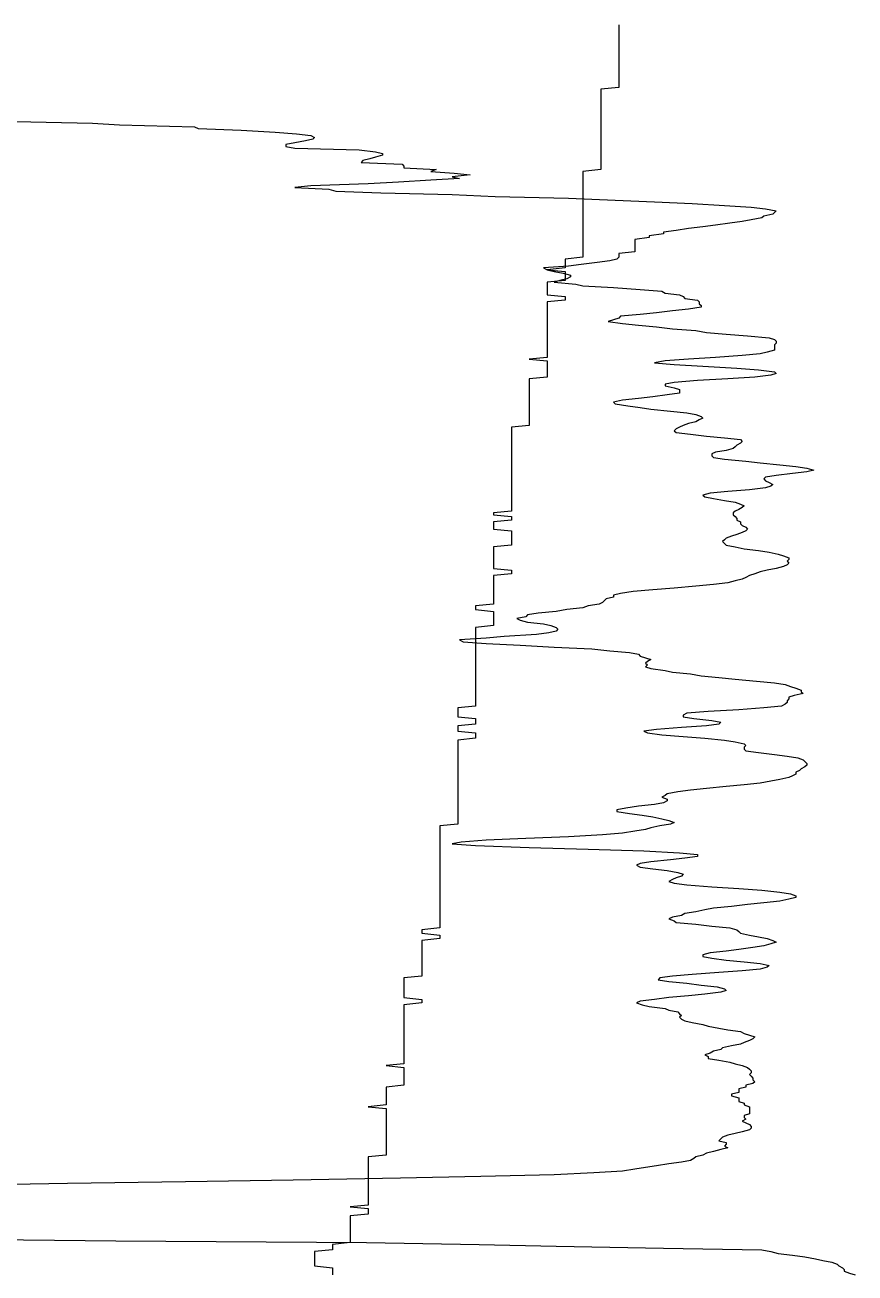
# Model space of a CAD drawing. Header units: millimetres. Extents: x -12.3 to 15.7, y -20.3 to 0.3.
# Drawn here: x -5.32 to -0.68, y -10.62 to -3.64 of the extents above; entities that cross this region are included whole.
import ezdxf

# ---------------------------------------------------------------- set-up
doc = ezdxf.new("R2010")
doc.units = ezdxf.units.MM
doc.layers.add('Helling', color=7, linetype='Continuous')
doc.layers.add('Wrijvingsgetal', color=7, linetype='Continuous')

msp = doc.modelspace()

# ---------------------------------------------------------------- linework, layer by layer
at = {"layer": 'Helling'}
msp.add_lwpolyline([(-2, -3.64), (-2, -3.65), (-2, -3.66), (-2, -3.67), (-2, -3.68), (-2, -3.69), (-2, -3.7), (-2, -3.71), (-2, -3.72), (-2, -3.73), (-2, -3.74), (-2, -3.75), (-2, -3.76), (-2, -3.77), (-2, -3.78), (-2, -3.79), (-2, -3.8), (-2, -3.81), (-2, -3.82), (-2, -3.83), (-2, -3.84), (-2, -3.85), (-2, -3.86), (-2, -3.87), (-2, -3.88), (-2, -3.89), (-2, -3.9), (-2, -3.91), (-2, -3.92), (-2, -3.93), (-2, -3.94), (-2, -3.95), (-2, -3.96), (-2, -3.97), (-2, -3.98), (-2, -3.99), (-2.1, -4), (-2.1, -4.01), (-2.1, -4.02), (-2.1, -4.03), (-2.1, -4.04), (-2.1, -4.05), (-2.1, -4.06), (-2.1, -4.07), (-2.1, -4.08), (-2.1, -4.09), (-2.1, -4.1), (-2.1, -4.11), (-2.1, -4.12), (-2.1, -4.13), (-2.1, -4.14), (-2.1, -4.15), (-2.1, -4.16), (-2.1, -4.17), (-2.1, -4.18), (-2.1, -4.19), (-2.1, -4.2), (-2.1, -4.21), (-2.1, -4.22), (-2.1, -4.23), (-2.1, -4.24), (-2.1, -4.25), (-2.1, -4.26), (-2.1, -4.27), (-2.1, -4.28), (-2.1, -4.29), (-2.1, -4.3), (-2.1, -4.31), (-2.1, -4.32), (-2.1, -4.33), (-2.1, -4.34), (-2.1, -4.35), (-2.1, -4.36), (-2.1, -4.37), (-2.1, -4.38), (-2.1, -4.39), (-2.1, -4.4), (-2.1, -4.41), (-2.1, -4.42), (-2.1, -4.43), (-2.1, -4.44), (-2.1, -4.45), (-2.2, -4.46), (-2.2, -4.47), (-2.2, -4.48), (-2.2, -4.49), (-2.2, -4.5), (-2.2, -4.51), (-2.2, -4.52), (-2.2, -4.53), (-2.2, -4.54), (-2.2, -4.55), (-2.2, -4.56), (-2.2, -4.57), (-2.2, -4.58), (-2.2, -4.59), (-2.2, -4.6), (-2.2, -4.61), (-2.2, -4.62), (-2.2, -4.63), (-2.2, -4.64), (-2.2, -4.65), (-2.2, -4.66), (-2.2, -4.67), (-2.2, -4.68), (-2.2, -4.69), (-2.2, -4.7), (-2.2, -4.71), (-2.2, -4.72), (-2.2, -4.73), (-2.2, -4.74), (-2.2, -4.75), (-2.2, -4.76), (-2.2, -4.77), (-2.2, -4.78), (-2.2, -4.79), (-2.2, -4.8), (-2.2, -4.81), (-2.2, -4.82), (-2.2, -4.83), (-2.2, -4.84), (-2.2, -4.85), (-2.2, -4.86), (-2.2, -4.87), (-2.2, -4.88), (-2.2, -4.89), (-2.2, -4.9), (-2.2, -4.91), (-2.2, -4.92), (-2.2, -4.93), (-2.2, -4.94), (-2.3, -4.95), (-2.3, -4.96), (-2.3, -4.97), (-2.3, -4.98), (-2.3, -4.99), (-2.3, -5), (-2.4, -5.01), (-2.3, -5.02), (-2.3, -5.03), (-2.3, -5.04), (-2.3, -5.05), (-2.3, -5.06), (-2.3, -5.07), (-2.4, -5.08), (-2.4, -5.09), (-2.4, -5.1), (-2.4, -5.11), (-2.4, -5.12), (-2.4, -5.13), (-2.4, -5.14), (-2.4, -5.15), (-2.3, -5.16), (-2.3, -5.17), (-2.3, -5.18), (-2.4, -5.19), (-2.4, -5.2), (-2.4, -5.21), (-2.4, -5.22), (-2.4, -5.23), (-2.4, -5.24), (-2.4, -5.25), (-2.4, -5.26), (-2.4, -5.27), (-2.4, -5.28), (-2.4, -5.29), (-2.4, -5.3), (-2.4, -5.31), (-2.4, -5.32), (-2.4, -5.33), (-2.4, -5.34), (-2.4, -5.35), (-2.4, -5.36), (-2.4, -5.37), (-2.4, -5.38), (-2.4, -5.39), (-2.4, -5.4), (-2.4, -5.41), (-2.4, -5.42), (-2.4, -5.43), (-2.4, -5.44), (-2.4, -5.45), (-2.4, -5.46), (-2.4, -5.47), (-2.4, -5.48), (-2.4, -5.49), (-2.4, -5.5), (-2.5, -5.51), (-2.4, -5.52), (-2.4, -5.53), (-2.4, -5.54), (-2.4, -5.55), (-2.4, -5.56), (-2.4, -5.57), (-2.4, -5.58), (-2.4, -5.59), (-2.4, -5.6), (-2.4, -5.61), (-2.5, -5.62), (-2.5, -5.63), (-2.5, -5.64), (-2.5, -5.65), (-2.5, -5.66), (-2.5, -5.67), (-2.5, -5.68), (-2.5, -5.69), (-2.5, -5.7), (-2.5, -5.71), (-2.5, -5.72), (-2.5, -5.73), (-2.5, -5.74), (-2.5, -5.75), (-2.5, -5.76), (-2.5, -5.77), (-2.5, -5.78), (-2.5, -5.79), (-2.5, -5.8), (-2.5, -5.81), (-2.5, -5.82), (-2.5, -5.83), (-2.5, -5.84), (-2.5, -5.85), (-2.5, -5.86), (-2.5, -5.87), (-2.5, -5.88), (-2.6, -5.89), (-2.6, -5.9), (-2.6, -5.91), (-2.6, -5.92), (-2.6, -5.93), (-2.6, -5.94), (-2.6, -5.95), (-2.6, -5.96), (-2.6, -5.97), (-2.6, -5.98), (-2.6, -5.99), (-2.6, -6), (-2.6, -6.01), (-2.6, -6.02), (-2.6, -6.03), (-2.6, -6.04), (-2.6, -6.05), (-2.6, -6.06), (-2.6, -6.07), (-2.6, -6.08), (-2.6, -6.09), (-2.6, -6.1), (-2.6, -6.11), (-2.6, -6.12), (-2.6, -6.13), (-2.6, -6.14), (-2.6, -6.15), (-2.6, -6.16), (-2.6, -6.17), (-2.6, -6.18), (-2.6, -6.19), (-2.6, -6.2), (-2.6, -6.21), (-2.6, -6.22), (-2.6, -6.23), (-2.6, -6.24), (-2.6, -6.25), (-2.6, -6.26), (-2.6, -6.27), (-2.6, -6.28), (-2.6, -6.29), (-2.6, -6.3), (-2.6, -6.31), (-2.6, -6.32), (-2.6, -6.33), (-2.6, -6.34), (-2.6, -6.35), (-2.6, -6.36), (-2.7, -6.37), (-2.7, -6.38), (-2.6, -6.39), (-2.6, -6.4), (-2.6, -6.41), (-2.7, -6.42), (-2.7, -6.43), (-2.7, -6.44), (-2.7, -6.45), (-2.7, -6.46), (-2.6, -6.47), (-2.6, -6.48), (-2.6, -6.49), (-2.6, -6.5), (-2.6, -6.51), (-2.6, -6.52), (-2.6, -6.53), (-2.6, -6.54), (-2.6, -6.55), (-2.7, -6.56), (-2.7, -6.57), (-2.7, -6.58), (-2.7, -6.59), (-2.7, -6.6), (-2.7, -6.61), (-2.7, -6.62), (-2.7, -6.63), (-2.7, -6.64), (-2.7, -6.65), (-2.7, -6.66), (-2.7, -6.67), (-2.7, -6.68), (-2.6, -6.69), (-2.6, -6.7), (-2.6, -6.71), (-2.7, -6.72), (-2.7, -6.73), (-2.7, -6.74), (-2.7, -6.75), (-2.7, -6.76), (-2.7, -6.77), (-2.7, -6.78), (-2.7, -6.79), (-2.7, -6.8), (-2.7, -6.81), (-2.7, -6.82), (-2.7, -6.83), (-2.7, -6.84), (-2.7, -6.85), (-2.7, -6.86), (-2.7, -6.87), (-2.7, -6.88), (-2.8, -6.89), (-2.8, -6.9), (-2.8, -6.91), (-2.7, -6.92), (-2.7, -6.93), (-2.7, -6.94), (-2.7, -6.95), (-2.7, -6.96), (-2.7, -6.97), (-2.7, -6.98), (-2.7, -6.99), (-2.7, -7), (-2.8, -7.01), (-2.8, -7.02), (-2.8, -7.03), (-2.8, -7.04), (-2.8, -7.05), (-2.8, -7.06), (-2.8, -7.07), (-2.8, -7.08), (-2.8, -7.09), (-2.8, -7.1), (-2.8, -7.11), (-2.8, -7.12), (-2.8, -7.13), (-2.8, -7.14), (-2.8, -7.15), (-2.8, -7.16), (-2.8, -7.17), (-2.8, -7.18), (-2.8, -7.19), (-2.8, -7.2), (-2.8, -7.21), (-2.8, -7.22), (-2.8, -7.23), (-2.8, -7.24), (-2.8, -7.25), (-2.8, -7.26), (-2.8, -7.27), (-2.8, -7.28), (-2.8, -7.29), (-2.8, -7.3), (-2.8, -7.31), (-2.8, -7.32), (-2.8, -7.33), (-2.8, -7.34), (-2.8, -7.35), (-2.8, -7.36), (-2.8, -7.37), (-2.8, -7.38), (-2.8, -7.39), (-2.8, -7.4), (-2.8, -7.41), (-2.8, -7.42), (-2.8, -7.43), (-2.8, -7.44), (-2.8, -7.45), (-2.9, -7.46), (-2.9, -7.47), (-2.9, -7.48), (-2.9, -7.49), (-2.9, -7.5), (-2.9, -7.51), (-2.8, -7.52), (-2.8, -7.53), (-2.8, -7.54), (-2.8, -7.55), (-2.9, -7.56), (-2.9, -7.57), (-2.9, -7.58), (-2.9, -7.59), (-2.8, -7.6), (-2.8, -7.61), (-2.8, -7.62), (-2.8, -7.63), (-2.9, -7.64), (-2.9, -7.65), (-2.9, -7.66), (-2.9, -7.67), (-2.9, -7.68), (-2.9, -7.69), (-2.9, -7.7), (-2.9, -7.71), (-2.9, -7.72), (-2.9, -7.73), (-2.9, -7.74), (-2.9, -7.75), (-2.9, -7.76), (-2.9, -7.77), (-2.9, -7.78), (-2.9, -7.79), (-2.9, -7.8), (-2.9, -7.81), (-2.9, -7.82), (-2.9, -7.83), (-2.9, -7.84), (-2.9, -7.85), (-2.9, -7.86), (-2.9, -7.87), (-2.9, -7.88), (-2.9, -7.89), (-2.9, -7.9), (-2.9, -7.91), (-2.9, -7.92), (-2.9, -7.93), (-2.9, -7.94), (-2.9, -7.95), (-2.9, -7.96), (-2.9, -7.97), (-2.9, -7.98), (-2.9, -7.99), (-2.9, -8), (-2.9, -8.01), (-2.9, -8.02), (-2.9, -8.03), (-2.9, -8.04), (-2.9, -8.05), (-2.9, -8.06), (-2.9, -8.07), (-2.9, -8.08), (-2.9, -8.09), (-2.9, -8.1), (-2.9, -8.11), (-3, -8.12), (-3, -8.13), (-3, -8.14), (-3, -8.15), (-3, -8.16), (-3, -8.17), (-3, -8.18), (-3, -8.19), (-3, -8.2), (-3, -8.21), (-3, -8.22), (-3, -8.23), (-3, -8.24), (-3, -8.25), (-3, -8.26), (-3, -8.27), (-3, -8.28), (-3, -8.29), (-3, -8.3), (-3, -8.31), (-3, -8.32), (-3, -8.33), (-3, -8.34), (-3, -8.35), (-3, -8.36), (-3, -8.37), (-3, -8.38), (-3, -8.39), (-3, -8.4), (-3, -8.41), (-3, -8.42), (-3, -8.43), (-3, -8.44), (-3, -8.45), (-3, -8.46), (-3, -8.47), (-3, -8.48), (-3, -8.49), (-3, -8.5), (-3, -8.51), (-3, -8.52), (-3, -8.53), (-3, -8.54), (-3, -8.55), (-3, -8.56), (-3, -8.57), (-3, -8.58), (-3, -8.59), (-3, -8.6), (-3, -8.61), (-3, -8.62), (-3, -8.63), (-3, -8.64), (-3, -8.65), (-3, -8.66), (-3, -8.67), (-3, -8.68), (-3, -8.69), (-3.1, -8.7), (-3.1, -8.71), (-3.1, -8.72), (-3, -8.73), (-3, -8.74), (-3, -8.75), (-3.1, -8.76), (-3.1, -8.77), (-3.1, -8.78), (-3.1, -8.79), (-3.1, -8.8), (-3.1, -8.81), (-3.1, -8.82), (-3.1, -8.83), (-3.1, -8.84), (-3.1, -8.85), (-3.1, -8.86), (-3.1, -8.87), (-3.1, -8.88), (-3.1, -8.89), (-3.1, -8.9), (-3.1, -8.91), (-3.1, -8.92), (-3.1, -8.93), (-3.1, -8.94), (-3.1, -8.95), (-3.1, -8.96), (-3.2, -8.97), (-3.2, -8.98), (-3.2, -8.99), (-3.2, -9), (-3.2, -9.01), (-3.2, -9.02), (-3.2, -9.03), (-3.2, -9.04), (-3.2, -9.05), (-3.2, -9.06), (-3.2, -9.07), (-3.2, -9.08), (-3.1, -9.09), (-3.1, -9.1), (-3.1, -9.11), (-3.2, -9.12), (-3.2, -9.13), (-3.2, -9.14), (-3.2, -9.15), (-3.2, -9.16), (-3.2, -9.17), (-3.2, -9.18), (-3.2, -9.19), (-3.2, -9.2), (-3.2, -9.21), (-3.2, -9.22), (-3.2, -9.23), (-3.2, -9.24), (-3.2, -9.25), (-3.2, -9.26), (-3.2, -9.27), (-3.2, -9.28), (-3.2, -9.29), (-3.2, -9.3), (-3.2, -9.31), (-3.2, -9.32), (-3.2, -9.33), (-3.2, -9.34), (-3.2, -9.35), (-3.2, -9.36), (-3.2, -9.37), (-3.2, -9.38), (-3.2, -9.39), (-3.2, -9.4), (-3.2, -9.41), (-3.2, -9.42), (-3.2, -9.43), (-3.2, -9.44), (-3.2, -9.45), (-3.3, -9.46), (-3.2, -9.47), (-3.2, -9.48), (-3.2, -9.49), (-3.2, -9.5), (-3.2, -9.51), (-3.2, -9.52), (-3.2, -9.53), (-3.2, -9.54), (-3.2, -9.55), (-3.2, -9.56), (-3.2, -9.57), (-3.3, -9.58), (-3.3, -9.59), (-3.3, -9.6), (-3.3, -9.61), (-3.3, -9.62), (-3.3, -9.63), (-3.3, -9.64), (-3.3, -9.65), (-3.3, -9.66), (-3.3, -9.67), (-3.3, -9.68), (-3.4, -9.69), (-3.3, -9.7), (-3.3, -9.71), (-3.3, -9.72), (-3.3, -9.73), (-3.3, -9.74), (-3.3, -9.75), (-3.3, -9.76), (-3.3, -9.77), (-3.3, -9.78), (-3.3, -9.79), (-3.3, -9.8), (-3.3, -9.81), (-3.3, -9.82), (-3.3, -9.83), (-3.3, -9.84), (-3.3, -9.85), (-3.3, -9.86), (-3.3, -9.87), (-3.3, -9.88), (-3.3, -9.89), (-3.3, -9.9), (-3.3, -9.91), (-3.3, -9.92), (-3.3, -9.93), (-3.3, -9.94), (-3.3, -9.95), (-3.3, -9.96), (-3.4, -9.97), (-3.4, -9.98), (-3.4, -9.99), (-3.4, -10), (-3.4, -10.01), (-3.4, -10.02), (-3.4, -10.03), (-3.4, -10.04), (-3.4, -10.05), (-3.4, -10.06), (-3.4, -10.07), (-3.4, -10.08), (-3.4, -10.09), (-3.4, -10.1), (-3.4, -10.11), (-3.4, -10.12), (-3.4, -10.13), (-3.4, -10.14), (-3.4, -10.15), (-3.4, -10.16), (-3.4, -10.17), (-3.4, -10.18), (-3.4, -10.19), (-3.4, -10.2), (-3.4, -10.21), (-3.4, -10.22), (-3.4, -10.23), (-3.4, -10.24), (-3.5, -10.25), (-3.4, -10.26), (-3.4, -10.27), (-3.4, -10.28), (-3.4, -10.29), (-3.5, -10.3), (-3.5, -10.31), (-3.5, -10.32), (-3.5, -10.33), (-3.5, -10.34), (-3.5, -10.35), (-3.5, -10.36), (-3.5, -10.37), (-3.5, -10.38), (-3.5, -10.39), (-3.5, -10.4), (-3.5, -10.41), (-3.5, -10.42), (-3.5, -10.43), (-3.5, -10.44), (-3.5, -10.45), (-3.6, -10.46), (-3.6, -10.47), (-3.6, -10.48), (-3.6, -10.49), (-3.7, -10.5), (-3.7, -10.51), (-3.7, -10.52), (-3.7, -10.53), (-3.7, -10.54), (-3.7, -10.55), (-3.7, -10.56), (-3.7, -10.57), (-3.7, -10.58), (-3.6, -10.59), (-3.6, -10.6), (-3.6, -10.61), (-3.6, -10.62), (-3.6, -10.63)], dxfattribs=at)
at = {"layer": 'Wrijvingsgetal'}
for points in [[(-5.46, -4.18), (-4.94, -4.19), (-4.79, -4.2), (-4.37, -4.21), (-4.35, -4.22), (-4.11, -4.23), (-3.92, -4.24), (-3.8, -4.25), (-3.72, -4.26), (-3.7, -4.27), (-3.71, -4.28), (-3.75, -4.29), (-3.81, -4.3), (-3.86, -4.31), (-3.86, -4.32), (-3.81, -4.33), (-3.45, -4.34), (-3.36, -4.35), (-3.32, -4.36), (-3.32, -4.37), (-3.36, -4.38), (-3.39, -4.39), (-3.43, -4.4), (-3.44, -4.41), (-3.21, -4.42), (-3.2, -4.43), (-3.2, -4.44), (-3.02, -4.45), (-3.05, -4.46), (-2.92, -4.47), (-2.83, -4.48), (-2.93, -4.49), (-2.89, -4.5), (-3.05, -4.51), (-3.23, -4.52), (-3.4, -4.53), (-3.72, -4.54), (-3.81, -4.55), (-3.62, -4.56), (-3.58, -4.57), (-3.33, -4.58), (-2.93, -4.59), (-2.69, -4.6), (-2.28, -4.61), (-2.02, -4.62), (-1.8, -4.63), (-1.59, -4.64), (-1.41, -4.65), (-1.26, -4.66), (-1.18, -4.67), (-1.12, -4.68), (-1.13, -4.69), (-1.14, -4.7), (-1.19, -4.71), (-1.2, -4.72), (-1.26, -4.73), (-1.31, -4.74), (-1.38, -4.75), (-1.46, -4.76), (-1.53, -4.77), (-1.61, -4.78), (-1.68, -4.79), (-1.75, -4.8), (-1.75, -4.81), (-1.83, -4.82), (-1.83, -4.83), (-1.91, -4.84), (-1.91, -4.85), (-1.91, -4.86), (-1.91, -4.87), (-1.91, -4.88), (-1.91, -4.89), (-1.91, -4.9), (-1.91, -4.91), (-2, -4.92), (-2, -4.93), (-2, -4.94), (-2.01, -4.95), (-2.05, -4.96), (-2.12, -4.97), (-2.21, -4.98), (-2.28, -4.99), (-2.42, -5), (-2.4, -5.01), (-2.36, -5.02), (-2.31, -5.03), (-2.27, -5.04), (-2.27, -5.05), (-2.29, -5.06), (-2.33, -5.07), (-2.36, -5.08), (-2.24, -5.09), (-2.2, -5.1), (-2.03, -5.11), (-1.88, -5.12), (-1.76, -5.13), (-1.74, -5.14), (-1.66, -5.15), (-1.64, -5.16), (-1.63, -5.17), (-1.56, -5.18), (-1.55, -5.19), (-1.55, -5.2), (-1.54, -5.21), (-1.54, -5.22), (-1.61, -5.23), (-1.7, -5.24), (-1.79, -5.25), (-1.88, -5.26), (-1.99, -5.27), (-2, -5.28), (-2.03, -5.29), (-2.06, -5.3), (-1.98, -5.31), (-1.89, -5.32), (-1.79, -5.33), (-1.7, -5.34), (-1.57, -5.35), (-1.51, -5.36), (-1.4, -5.37), (-1.28, -5.38), (-1.16, -5.39), (-1.13, -5.4), (-1.12, -5.41), (-1.12, -5.42), (-1.13, -5.43), (-1.13, -5.44), (-1.13, -5.45), (-1.13, -5.46), (-1.17, -5.47), (-1.21, -5.48), (-1.31, -5.49), (-1.46, -5.5), (-1.61, -5.51), (-1.74, -5.52), (-1.8, -5.53), (-1.69, -5.54), (-1.53, -5.55), (-1.34, -5.56), (-1.22, -5.57), (-1.13, -5.58), (-1.12, -5.59), (-1.15, -5.6), (-1.24, -5.61), (-1.39, -5.62), (-1.56, -5.63), (-1.69, -5.64), (-1.74, -5.65), (-1.74, -5.66), (-1.69, -5.67), (-1.66, -5.68), (-1.66, -5.69), (-1.66, -5.7), (-1.73, -5.71), (-1.81, -5.72), (-1.89, -5.73), (-1.98, -5.74), (-2.03, -5.75), (-2.02, -5.76), (-1.95, -5.77), (-1.88, -5.78), (-1.82, -5.79), (-1.71, -5.8), (-1.62, -5.81), (-1.57, -5.82), (-1.54, -5.83), (-1.53, -5.84), (-1.55, -5.85), (-1.57, -5.86), (-1.61, -5.87), (-1.64, -5.88), (-1.66, -5.89), (-1.68, -5.9), (-1.69, -5.91), (-1.68, -5.92), (-1.6, -5.93), (-1.51, -5.94), (-1.41, -5.95), (-1.32, -5.96), (-1.31, -5.97), (-1.32, -5.98), (-1.34, -5.99), (-1.35, -6), (-1.36, -6.01), (-1.4, -6.02), (-1.46, -6.03), (-1.48, -6.04), (-1.48, -6.05), (-1.47, -6.06), (-1.41, -6.07), (-1.29, -6.08), (-1.21, -6.09), (-1.1, -6.1), (-1.01, -6.11), (-0.95, -6.12), (-0.91, -6.13), (-0.95, -6.14), (-1.03, -6.15), (-1.12, -6.16), (-1.18, -6.17), (-1.19, -6.18), (-1.18, -6.19), (-1.16, -6.2), (-1.14, -6.21), (-1.15, -6.22), (-1.18, -6.23), (-1.27, -6.24), (-1.39, -6.25), (-1.49, -6.26), (-1.53, -6.27), (-1.52, -6.28), (-1.47, -6.29), (-1.41, -6.3), (-1.35, -6.31), (-1.32, -6.32), (-1.3, -6.33), (-1.31, -6.34), (-1.33, -6.35), (-1.35, -6.36), (-1.36, -6.37), (-1.36, -6.38), (-1.35, -6.39), (-1.34, -6.4), (-1.34, -6.41), (-1.32, -6.42), (-1.32, -6.43), (-1.31, -6.44), (-1.29, -6.45), (-1.28, -6.46), (-1.29, -6.47), (-1.31, -6.48), (-1.34, -6.49), (-1.37, -6.5), (-1.4, -6.51), (-1.41, -6.52), (-1.42, -6.53), (-1.41, -6.54), (-1.4, -6.55), (-1.35, -6.56), (-1.3, -6.57), (-1.22, -6.58), (-1.16, -6.59), (-1.11, -6.6), (-1.08, -6.61), (-1.05, -6.62), (-1.05, -6.63), (-1.06, -6.64), (-1.05, -6.65), (-1.06, -6.66), (-1.08, -6.67), (-1.12, -6.68), (-1.17, -6.69), (-1.21, -6.7), (-1.24, -6.71), (-1.27, -6.72), (-1.29, -6.73), (-1.31, -6.74), (-1.35, -6.75), (-1.39, -6.76), (-1.47, -6.77), (-1.57, -6.78), (-1.69, -6.79), (-1.81, -6.8), (-1.92, -6.81), (-1.99, -6.82), (-2.03, -6.83), (-2.03, -6.84), (-2.07, -6.85), (-2.08, -6.86), (-2.09, -6.87), (-2.11, -6.88), (-2.17, -6.89), (-2.2, -6.9), (-2.29, -6.91), (-2.35, -6.92), (-2.45, -6.93), (-2.51, -6.94), (-2.52, -6.95), (-2.57, -6.96), (-2.55, -6.97), (-2.51, -6.98), (-2.42, -6.99), (-2.38, -7), (-2.35, -7.01), (-2.34, -7.02), (-2.35, -7.03), (-2.39, -7.04), (-2.46, -7.05), (-2.64, -7.06), (-2.74, -7.07), (-2.89, -7.08), (-2.87, -7.09), (-2.74, -7.1), (-2.55, -7.11), (-2.36, -7.12), (-2.15, -7.13), (-2.05, -7.14), (-1.94, -7.15), (-1.89, -7.16), (-1.88, -7.17), (-1.85, -7.18), (-1.82, -7.19), (-1.84, -7.2), (-1.85, -7.21), (-1.84, -7.22), (-1.85, -7.23), (-1.82, -7.24), (-1.74, -7.25), (-1.7, -7.26), (-1.6, -7.27), (-1.54, -7.28), (-1.44, -7.29), (-1.35, -7.3), (-1.23, -7.31), (-1.13, -7.32), (-1.07, -7.33), (-1.04, -7.34), (-1.01, -7.35), (-0.98, -7.36), (-0.98, -7.37), (-0.97, -7.38), (-1.02, -7.39), (-1.05, -7.4), (-1.05, -7.41), (-1.06, -7.42), (-1.06, -7.43), (-1.07, -7.44), (-1.09, -7.45), (-1.19, -7.46), (-1.33, -7.47), (-1.5, -7.48), (-1.62, -7.49), (-1.64, -7.5), (-1.64, -7.51), (-1.58, -7.52), (-1.48, -7.53), (-1.43, -7.54), (-1.44, -7.55), (-1.51, -7.56), (-1.65, -7.57), (-1.79, -7.58), (-1.86, -7.59), (-1.84, -7.6), (-1.76, -7.61), (-1.64, -7.62), (-1.52, -7.63), (-1.41, -7.64), (-1.35, -7.65), (-1.3, -7.66), (-1.29, -7.67), (-1.3, -7.68), (-1.3, -7.69), (-1.29, -7.7), (-1.22, -7.71), (-1.13, -7.72), (-1.06, -7.73), (-1, -7.74), (-0.97, -7.75), (-0.96, -7.76), (-0.95, -7.77), (-0.95, -7.78), (-0.96, -7.79), (-0.98, -7.8), (-0.99, -7.81), (-1.01, -7.82), (-1.01, -7.83), (-1.03, -7.84), (-1.05, -7.85), (-1.1, -7.86), (-1.15, -7.87), (-1.21, -7.88), (-1.3, -7.89), (-1.4, -7.9), (-1.51, -7.91), (-1.6, -7.92), (-1.67, -7.93), (-1.73, -7.94), (-1.74, -7.95), (-1.76, -7.96), (-1.73, -7.97), (-1.73, -7.98), (-1.75, -7.99), (-1.8, -8), (-1.89, -8.01), (-1.96, -8.02), (-2.01, -8.03), (-2.01, -8.04), (-1.94, -8.05), (-1.87, -8.06), (-1.81, -8.07), (-1.76, -8.08), (-1.72, -8.09), (-1.69, -8.1), (-1.71, -8.11), (-1.77, -8.12), (-1.82, -8.13), (-1.85, -8.14), (-1.91, -8.15), (-1.98, -8.16), (-2.09, -8.17), (-2.28, -8.18), (-2.52, -8.19), (-2.74, -8.2), (-2.88, -8.21), (-2.93, -8.22), (-2.8, -8.23), (-2.5, -8.24), (-2.17, -8.25), (-1.86, -8.26), (-1.66, -8.27), (-1.56, -8.28), (-1.56, -8.29), (-1.63, -8.3), (-1.71, -8.31), (-1.82, -8.32), (-1.88, -8.33), (-1.9, -8.34), (-1.88, -8.35), (-1.81, -8.36), (-1.73, -8.37), (-1.67, -8.38), (-1.64, -8.39), (-1.65, -8.4), (-1.68, -8.41), (-1.7, -8.42), (-1.72, -8.43), (-1.69, -8.44), (-1.62, -8.45), (-1.48, -8.46), (-1.33, -8.47), (-1.2, -8.48), (-1.1, -8.49), (-1.04, -8.5), (-1.01, -8.51), (-1.01, -8.52), (-1.05, -8.53), (-1.1, -8.54), (-1.19, -8.55), (-1.28, -8.56), (-1.37, -8.57), (-1.47, -8.58), (-1.52, -8.59), (-1.57, -8.6), (-1.63, -8.61), (-1.65, -8.62), (-1.7, -8.63), (-1.72, -8.64), (-1.69, -8.65), (-1.68, -8.66), (-1.57, -8.67), (-1.48, -8.68), (-1.38, -8.69), (-1.34, -8.7), (-1.33, -8.71), (-1.32, -8.72), (-1.27, -8.73), (-1.22, -8.74), (-1.17, -8.75), (-1.14, -8.76), (-1.12, -8.77), (-1.15, -8.78), (-1.19, -8.79), (-1.25, -8.8), (-1.33, -8.81), (-1.4, -8.82), (-1.49, -8.83), (-1.53, -8.84), (-1.53, -8.85), (-1.48, -8.86), (-1.4, -8.87), (-1.3, -8.88), (-1.21, -8.89), (-1.16, -8.9), (-1.17, -8.91), (-1.21, -8.92), (-1.31, -8.93), (-1.44, -8.94), (-1.59, -8.95), (-1.7, -8.96), (-1.77, -8.97), (-1.78, -8.98), (-1.72, -8.99), (-1.62, -9), (-1.54, -9.01), (-1.45, -9.02), (-1.41, -9.03), (-1.4, -9.04), (-1.43, -9.05), (-1.52, -9.06), (-1.61, -9.07), (-1.72, -9.08), (-1.8, -9.09), (-1.88, -9.1), (-1.9, -9.11), (-1.87, -9.12), (-1.83, -9.13), (-1.74, -9.14), (-1.72, -9.15), (-1.67, -9.16), (-1.66, -9.17), (-1.65, -9.18), (-1.66, -9.19), (-1.65, -9.2), (-1.63, -9.21), (-1.59, -9.22), (-1.53, -9.23), (-1.5, -9.24), (-1.44, -9.25), (-1.39, -9.26), (-1.32, -9.27), (-1.3, -9.28), (-1.27, -9.29), (-1.24, -9.3), (-1.25, -9.31), (-1.27, -9.32), (-1.3, -9.33), (-1.32, -9.34), (-1.37, -9.35), (-1.42, -9.36), (-1.43, -9.37), (-1.47, -9.38), (-1.49, -9.39), (-1.52, -9.4), (-1.5, -9.41), (-1.5, -9.42), (-1.44, -9.43), (-1.38, -9.44), (-1.35, -9.45), (-1.31, -9.46), (-1.28, -9.47), (-1.27, -9.48), (-1.26, -9.49), (-1.26, -9.5), (-1.27, -9.51), (-1.26, -9.52), (-1.25, -9.53), (-1.25, -9.54), (-1.24, -9.55), (-1.25, -9.56), (-1.29, -9.57), (-1.29, -9.58), (-1.33, -9.59), (-1.33, -9.6), (-1.33, -9.61), (-1.37, -9.62), (-1.37, -9.63), (-1.33, -9.64), (-1.33, -9.65), (-1.33, -9.66), (-1.3, -9.67), (-1.3, -9.68), (-1.27, -9.69), (-1.27, -9.7), (-1.27, -9.71), (-1.27, -9.72), (-1.27, -9.73), (-1.3, -9.74), (-1.3, -9.75), (-1.29, -9.76), (-1.31, -9.77), (-1.29, -9.78), (-1.27, -9.79), (-1.26, -9.8), (-1.26, -9.81), (-1.27, -9.82), (-1.31, -9.83), (-1.35, -9.84), (-1.39, -9.85), (-1.42, -9.86), (-1.43, -9.87), (-1.44, -9.88), (-1.4, -9.89), (-1.4, -9.9), (-1.41, -9.91), (-1.39, -9.92), (-1.43, -9.93), (-1.47, -9.94), (-1.51, -9.95), (-1.53, -9.96), (-1.57, -9.97), (-1.58, -9.98), (-1.6, -9.99), (-1.65, -10), (-1.72, -10.01), (-1.79, -10.02), (-1.85, -10.03), (-1.91, -10.04), (-1.98, -10.05), (-2.14, -10.06), (-2.36, -10.07), (-2.77, -10.08), (-3.22, -10.09), (-3.82, -10.1), (-4.42, -10.11), (-5.08, -10.12), (-5.71, -10.13)], [(-5.67, -10.43), (-4.81, -10.44), (-3.41, -10.45), (-2.78, -10.46), (-2.35, -10.47), (-1.75, -10.48), (-1.2, -10.49), (-1.15, -10.5), (-1.11, -10.51), (-1.03, -10.52), (-0.96, -10.53), (-0.9, -10.54), (-0.86, -10.55), (-0.81, -10.56), (-0.78, -10.57), (-0.77, -10.58), (-0.75, -10.59), (-0.74, -10.6), (-0.74, -10.61), (-0.71, -10.62), (-0.68, -10.63)]]:
    msp.add_lwpolyline(points, dxfattribs=at)

doc.saveas('drawing.dxf')
